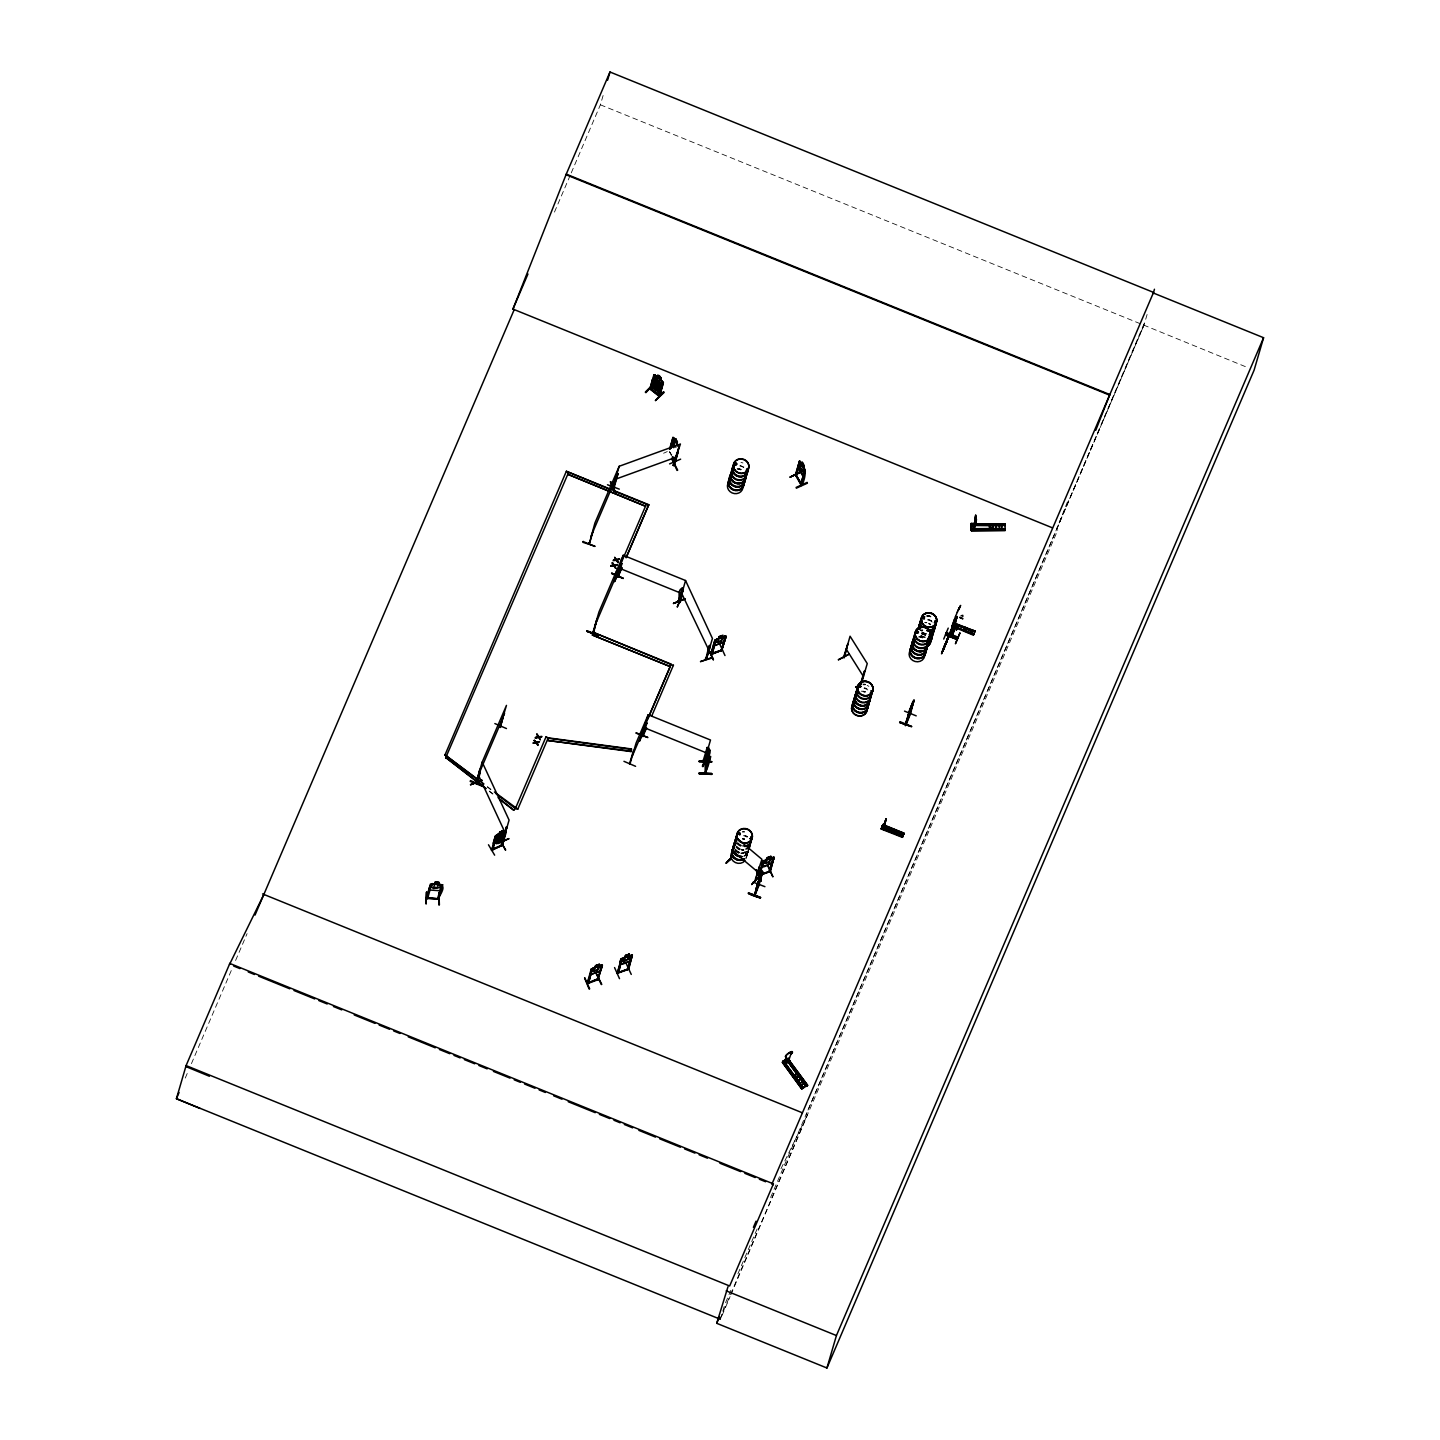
<?xml version="1.0" encoding="UTF-8"?>
<svg xmlns="http://www.w3.org/2000/svg" width="1440" height="1440" viewBox="0 0 1440 1440"><rect width="100%" height="100%" fill="white"/><g stroke="black" fill="none" stroke-linecap="round" stroke-linejoin="round"><path stroke-width="0.75" stroke-dasharray="5 3.75" d="M571.248 172.89L600.39 104.796L603.396 94.536M669.456 451.674L671.4 455.58M746.01 858.852L746.82 856.062A7.866 7.2 16.3 0 0 746.712 850.5M747 855.45L747.864 852.48M724.194 1306.422L720.432 1319.31L730.098 1296.594M1100.16 427.608L1143.954 325.206M1147.104 314.478L1143.882 325.476L1101.906 423.522M739.098 468.81L741.114 469.35L736.974 468.9M744.534 839.196L744.534 839.16A7.866 7.2 16.3 0 0 742.5 838.746M918.792 636.948A7.884 7.218 16.3 0 1 922.824 637.542L920.79 637.056M730.584 1294.362L1057.788 530.01L1056.51 529.488L1067.958 500.544M922.788 637.632L922.806 637.596A7.848 7.2 16.3 0 0 920.79 637.146M730.98 1294.524L807.426 1114.848L806.148 1114.326L1099.368 429.39M1056.51 529.488L1145.052 321.426M554.472 212.094L570.366 174.942M185.256 1078.074L187.902 1071.882M191.43 1063.638L232.056 968.724M235.602 960.462L247.086 933.642M725.562 1302.678L730.854 1290.294M737.928 1273.77L758.25 1226.304M770.616 1197.414L1099.278 429.678M719.982 1319.13L729.702 1296.432M780.966 1168.812L807.426 1114.848M746.91 854.064L748.134 852.264M745.524 855.342L747.108 853.938M746.658 851.868L742.824 853.344A7.848 7.2 16.3 0 0 747.846 850.788M746.622 852.012L742.842 853.38M745.65 855.288L743.796 856.224A7.974 7.308 16.3 0 0 748.53 850.482M663.606 453.24L667.278 451.566M924.822 622.674L926.91 622.728A7.83 7.182 16.3 0 0 924.894 622.728M920.772 630L922.842 630.036M742.482 831.582L744.57 831.636M742.878 853.218L740.79 853.164A7.866 7.2 16.3 0 0 746.55 851.796M927.864 619.452L931.698 621A7.974 7.308 16.3 0 0 927.864 619.47A7.866 7.2 16.3 0 1 931.68 620.892M925.938 633.492L921.834 632.88A7.83 7.182 16.3 0 1 925.902 633.528M923.112 636.858L925.146 637.416M920.844 636.912L922.86 637.452M865.26 691.758L863.226 691.218A7.884 7.218 16.3 0 1 865.206 691.848L863.19 691.362A7.866 7.2 16.3 0 1 865.17 691.974L865.206 691.902A7.848 7.2 16.3 0 0 861.21 691.2M745.524 835.776L747.342 836.784L743.526 835.218A7.866 7.2 16.3 0 1 747.342 836.658M600.39 104.796L1141.434 324.18M1143.522 325.026L1247.85 367.632M743.886 467.082L740.052 465.516A7.848 7.2 16.3 0 1 743.868 466.974M928.926 623.268L930.708 624.438A7.83 7.182 16.3 0 0 928.89 623.304M925.632 635.184L921.798 633.618A7.866 7.2 16.3 0 1 925.614 635.058M921.294 635.85L923.076 637.002A7.83 7.182 16.3 0 1 919.836 634.698M741.6 849.258L743.418 850.266M487.422 786.636L490.932 789.318M487.314 787.05L490.806 789.732M489.42 791.046L492.912 793.728M489.312 791.442L492.804 794.124M744.93 851.67L746.64 857.214A7.866 7.2 16.3 0 0 744.786 851.832M671.886 455.058L669.654 451.962L671.778 455.4M746.028 857.088A7.866 7.2 16.3 0 0 747.45 851.76L747.486 853.704M739.926 466.038A7.848 7.2 16.3 0 1 743.688 467.568M741.024 469.584A7.848 7.2 16.3 0 0 737.01 468.99A7.848 7.2 16.3 0 1 741.096 469.386M740.97 462.456A7.848 7.2 16.3 0 1 742.95 462.996M738.954 469.368A7.848 7.2 16.3 0 1 740.934 469.908A7.884 7.218 16.3 0 0 739.008 469.17M743.724 850.122A7.866 7.2 16.3 0 1 741.672 850.068M743.382 835.722A7.866 7.2 16.3 0 1 747.162 837.252M746.604 851.562A7.848 7.2 16.3 0 1 738.882 852.318M742.392 832.104A7.866 7.2 16.3 0 1 744.444 832.14M743.886 849.528A7.866 7.2 16.3 0 1 741.852 849.474M741.51 849.474A7.866 7.2 16.3 0 1 743.31 850.464M742.41 839.07A7.848 7.2 16.3 0 1 744.39 839.61M748.368 850.662A7.866 7.2 16.3 0 1 743.742 856.314M747.504 851.958A7.974 7.308 16.3 0 1 746.046 857.358M748.098 852.138A7.974 7.308 16.3 0 1 743.904 856.008M748.062 851.886A7.866 7.2 16.3 0 1 743.922 855.702M864.072 688.446A7.866 7.2 16.3 0 1 867.834 689.976M863.064 684.81A7.866 7.2 16.3 0 1 865.116 684.864M867.096 685.404A7.866 7.2 16.3 0 1 868.878 686.394M863.244 684.216A7.866 7.2 16.3 0 1 865.296 684.252M863.082 691.794A7.848 7.2 16.3 0 1 865.062 692.316M921.672 634.14A7.848 7.2 16.3 0 1 925.434 635.67M918.81 636.894A7.848 7.2 16.3 0 1 922.824 637.488M920.682 630.504A7.866 7.2 16.3 0 1 922.716 630.558M920.7 637.47A7.848 7.2 16.3 0 1 922.68 638.01M927.738 619.974A7.848 7.2 16.3 0 1 932.976 622.872M926.136 634.014A7.974 7.308 16.3 0 1 922.302 632.448M925.218 637.056A7.83 7.182 16.3 0 1 921.456 635.544M926.208 633.69A7.866 7.2 16.3 0 1 920.952 630.792M926.748 616.32A7.866 7.2 16.3 0 1 930.762 616.914M926.928 615.744A7.848 7.2 16.3 0 1 930.942 616.32M921.834 633.15A7.83 7.182 16.3 0 1 925.848 633.726M928.746 623.844A7.83 7.182 16.3 0 1 930.528 624.834M920.754 630.576A7.848 7.2 16.3 0 1 922.716 630.126M747.594 853.974L746.082 857.502A7.974 7.308 16.3 0 0 747.45 852.138L747.594 853.938M928.926 615.87L926.838 615.816A7.974 7.308 16.3 0 1 930.924 616.428L928.908 615.87M865.242 684.36L863.154 684.306L865.242 684.378M743.796 850.014L741.726 849.978L743.796 850.032M926.064 634.212L922.23 632.646A7.848 7.2 16.3 0 0 926.028 634.284M866.214 688.482L864.198 687.942A7.866 7.2 16.3 0 1 868.014 689.364L866.214 688.482M744.57 839.052L742.518 838.638A7.848 7.2 16.3 0 1 744.552 839.07"/><path stroke-width="1.5" d="M971.874 525.438L971.928 526.356L972.288 525.474M663.426 382.554L660.348 379.476L660.906 377.784C657.504 371.952 657.936 379.404 655.146 375.03L653.886 374.868L649.854 388.836L659.628 396.144L663.318 383.13C660.978 383.58 655.65 397.224 659.754 395.73M651.132 388.566C649.278 384.696 652.086 394.65 651.798 385.668M785.772 1059.678L785.538 1059.21M973.476 525.438L973.44 526.356L973.098 525.456L1002.816 525.798M971.478 525.456L971.568 526.374M426.51 892.152L426.096 904.05L426.474 892.152M426.51 898.524L426.492 897.48L427.644 898.524L426.258 898.434L430.47 883.98L442.674 884.916L438.588 884.124L439.056 882.396M429.084 888.372L430.146 890.01M430.038 890.046L439.686 890.712L441.432 889.2M430.182 885.456L431.334 885.132L430.182 885.456L426.51 898.578M431.964 883.62L434.736 883.854C433.782 880.506 441.306 881.712 438.732 883.944M438.588 883.998L440.478 884.664L439.614 887.652L433.35 888.516L431.658 887.094L432.54 884.124L434.628 883.674M437.4 899.19L441.342 885.816C447.336 886.86 434.466 903.024 438.804 898.416M437.544 898.326L437.49 898.722M442.674 884.79L438.642 898.83M439.038 893.016L439.326 904.95L439.11 893.034M438.822 904.878L439.092 893.25M441.342 885.816L442.458 886.302M699.174 773.874C737.982 774.918 672.858 771.822 711.72 774.432M699.174 773.28L711.792 773.55L699.246 773.028M975.186 524.754L1004.868 524.16L970.902 524.016L1004.94 523.836L1005.246 530.46L971.334 530.712L1005.246 530.442M974.538 524.52L974.7 523.386L971.262 523.422L971.028 525.924M971.352 530.226L971.226 528.696L1002.996 528.444M971.334 530.712L971.028 524.268M1004.868 524.16L975.15 523.98M1005.3 529.65L971.28 529.866L1005.282 529.812L1005.174 528.84M500.094 726.732L506.466 705.384L482.184 762.102L476.01 782.802L477.036 783.864L480.132 772.902M476.442 783.234L480.33 770.958C479.052 764.37 477.36 790.074 476.424 782.712M482.184 762.102L509.076 820.062L503.028 841.05L502.398 839.898L503.388 840.744M502.938 840.402L502.992 839.232M678.996 601.434L680.058 602.154M679.122 600.948L679.95 602.496L683.244 588.42C675.216 587.448 681.93 607.284 678.402 600.444M679.932 602.334L679.176 601.074M705.456 658.674C711.162 650.808 711.378 633.78 706.032 658.458M706.122 659.16L705.978 658.476M706.428 659.322L709.668 645.408M706.572 658.944L705.618 658.062M798.156 1075.284L797.292 1077.048M798.246 1075.626L797.652 1076.76M709.308 755.118L708.282 760.536L708.246 753.156M975.312 516.024L976.014 522.666L973.62 528.696L975.834 515.178M975.762 523.242L973.89 528.678L975.492 516.798M989.838 526.374L990.882 528.102L992.574 527.022M709.47 757.656L709.164 759.564L709.128 748.134L705.672 762.966M614.448 486.666L613.296 486.504M592.02 969.804L588.51 983.196L592.02 969.804L587.25 983.574L598.68 978.57M628.65 969.318L632.142 955.926L627.372 969.714L631.116 956.304M628.776 968.85L616.986 973.044L628.47 968.868L632.358 954.99L621.072 959.094L622.548 957.96M721.512 650.358L725.886 637.074L721.548 650.412M763.812 862.236C755.424 880.56 758.502 874.494 770.346 871.47M760.266 874.782L758.916 875.7L770.22 871.524L773.838 858.168L769.068 871.938L772.812 858.546M629.91 762.804L629.532 763.866L633.546 750.348M630.072 763.56L636.066 743.112L648.198 714.744L710.496 740.016L704.304 761.346L703.476 759.996M646.614 727.848L642.834 736.47L646.956 723.06C642.906 725.148 640.512 739.116 642.258 735.552M494.424 792L517.788 809.154L548.244 737.856L631.458 748.944L631.098 751.59L547.902 740.502L548.244 737.856L545.976 736.938L515.52 808.236L513.774 810.234L499.788 799.488M631.098 751.59L631.458 748.944M954.054 627.678L951.966 636.804L955.116 627.48L953.802 626.958L953.514 628.38M954.342 628.704L954.936 627.588L952.002 636.696M709.29 759.474L705.222 773.532L705.312 761.418M705.096 772.47C707.562 771.75 716.166 736.416 705.222 772.812M759.15 884.826L754.938 895.392L761.004 875.556M707.418 755.226L707.868 752.418M883.746 828.63L885.114 825.336L882.954 824.49L904.05 833.256L903.672 834.12L882.576 826.308L882.648 825.372L903.852 833.724M951.174 629.802L952.236 628.506L944.406 646.272L954.036 623.772L951.606 628.758M476.136 782.334C477.072 784.422 477.378 779.454 475.974 782.91M500.4 726.138L504.144 713.268L500.31 727.488L500.922 725.994M588.708 543.87L589.302 542.43M617.292 474.318L612.648 488.214L613.242 486.612M592.92 632.214L673.362 665.46M593.676 632.178L597.06 618.894L593.208 633.114L593.856 631.458M706.356 659.322L712.44 638.496L685.548 580.518L623.232 555.264L616.788 576.468M617.688 575.964L617.13 577.26L620.928 563.148L621.99 563.58L618.138 576.54M906.516 723.366C918.594 682.542 895.428 752.49 910.638 713.286M909.774 714.186L913.842 700.722L910.512 713.754M786.6 1058.238L782.316 1062.288L801.774 1088.964L803.556 1087.884L784.998 1062.648L786.114 1056.816A4.212 1.08 -36.1 0 1 786.798 1054.53A4.212 1.08 -36.1 0 1 791.64 1051.596A4.212 1.08 -36.1 0 1 790.974 1053.9L788.58 1060.794L785.16 1062.846L786.276 1057.032A4.212 1.08 -36.1 0 1 786.942 1054.728A4.212 1.08 -36.1 0 1 791.784 1051.812A4.212 1.08 -36.1 0 1 791.118 1054.098L790.974 1053.9M506.196 832.23L504.99 832.356L506.196 832.23L502.452 845.316L491.4 849.942L492.732 848.988M491.652 849.474L502.65 844.758L501.084 845.388L506.7 826.83L502.434 844.326M975.024 631.08L973.368 635.166L952.344 626.4L953.802 622.854L975.042 631.062L952.956 624.006M649.728 388.656L659.34 396.504L663.318 382.482L655.146 375.03M946.08 642.114L953.658 623.592M886.176 819.576L883.206 828.288L883.998 824.472M885.528 820.512L886.158 819.558L883.044 828.216L885.366 820.44M885.618 819.774L886.23 818.838L885.906 820.026M955.134 622.53L957.276 616.554M957.276 616.662L956.124 618.966M957.15 617.58L957.114 616.59M613.584 487.458L612.756 487.476M965.682 628.47L964.71 629.73L966.51 629.46M731.808 474.138L732.15 473.526A7.974 7.308 16.3 0 0 734.31 486.342A7.974 7.308 16.3 0 0 745.038 478.854M735.336 463.212L734.94 464.364M735.93 464.76L736.83 463.986M736.758 464.22L735.498 465.228L734.526 463.896M746.604 469.152L747.828 468.882M747.576 468.648L747.072 469.404M744.264 479.628L744.84 478.926A7.848 7.2 16.3 0 1 738.324 487.044A7.848 7.2 16.3 0 1 729.414 480.582M739.8 833.184L738.504 834.228M751.248 838.746L749.988 838.71M858.564 686.646L859.608 685.422L860.958 686.394M858.654 686.304L855.63 687.366L859.68 685.584M860.598 686.682L859.464 687.186L859.464 685.872M860.274 686.916L860.58 686.07M870.714 690.912L871.236 690.894M871.83 691.596L871.974 691.29A7.866 7.2 16.3 0 1 861.408 698.67A7.866 7.2 16.3 0 1 859.356 686.16M916.416 632.88L916.326 631.728M917.1 632.844L916.722 631.548M929.178 634.536A7.848 7.2 16.3 0 1 925.794 643.644A7.848 7.2 16.3 0 1 915.552 640.854A7.848 7.2 16.3 0 1 917.154 631.26L917.658 632.862M922.32 618.444L922.95 617.238M922.32 617.814L923.148 617.13A7.848 7.2 16.3 0 0 922.014 627.21M922.788 617.598L924.282 618.192M933.66 631.584A7.83 7.182 16.3 0 1 929.052 637.2L929.43 636.516M928.908 637.056L929.322 636.75A7.83 7.182 16.3 0 0 933.768 629.172M935.37 622.206L934.272 622.764M935.154 622.458L935.37 623.124M932.508 632.538L932.526 633.312M773.118 1184.796L773.388 1183.86L229.824 963.45L186.102 1065.582L176.418 1098.702L199.998 1108.44M229.824 963.45L229.554 964.386L263.862 894.438M255.024 915.066L514.224 309.6L512.946 309.078L566.262 174.132L609.984 72L1153.548 292.41L771.84 1184.292M607.59 80.19L609.984 72M480.312 781.686L444.96 754.866L483.93 783.954M485.82 788.76L445.734 757.494L485.928 788.364M431.334 885.132L427.608 898.596L426.654 898.11M434.628 883.8L435.096 882.072M470.466 780.552L482.058 785.538M482.022 780.39L470.466 784.764L481.932 780.516M470.574 784.62L481.698 780.066M626.13 557.784L648.792 504.702L566.352 471.276L609.498 489.24M494.856 723.564L506.466 728.55M568.512 472.608L445.626 757.908M488.484 844.776L494.64 855.162M499.68 832.212L503.244 830.484L495.396 835.992L493.2 843.138L503.928 837.954L502.542 839.214M495.576 836.064L491.598 850.41L496.278 836.55L492.3 849.474M496.278 836.55L492.822 849.906M583.2 541.44L582.876 542.304L594.9 546.138M496.746 841.878L496.206 843.696L499.788 841.968L502.974 835.992L498.222 837.198L495.18 842.31L496.818 841.986L494.244 843.264M499.212 833.814L499.716 832.104M497.016 843.03L499.158 841.986M500.22 832.068L502.38 831.042M497.502 843.102L509.04 838.602L497.772 843.66M502.506 839.142L496.278 843.462M502.65 832.194L503.19 830.376L502.794 832.086M674.424 465.444L678.114 451.926L673.164 465.336L674.622 465.228L673.164 465.336L680.418 444.024L619.2 466.272L594.918 522.99L589.32 543.654M593.424 530.082L589.338 543.924M506.7 826.83L501.552 845.694M607.482 484.776L619.308 489.132M538.272 744.606L536.796 742.734L537.948 745.398L536.166 742.86L533.052 743.256M535.788 742.284L533.304 742.698L535.752 742.41L534.294 740.358L535.752 742.41M513.774 810.234L498.168 797.742M538.524 737.334L535.374 737.874L538.524 737.334L540.324 739.872L539.154 737.208L541.566 736.92L539.154 737.208M535.68 737.19L538.164 736.758L535.374 737.874M614.808 491.058L610.524 481.716M538.758 736.758L536.94 734.202L538.758 736.758L541.818 736.38M536.76 742.86L539.496 741.762L536.436 742.14M499.392 839.52L505.638 849.888M517.788 809.154L515.268 808.506L496.044 793.746M612.648 488.214L619.2 466.272M614.124 486.27L614.232 487.296L617.922 473.778L613.044 488.376L613.692 486.72M617.922 473.778L613.206 487.602M615.672 492.534L610.56 481.698M652.104 385.164L645.318 392.274L651.24 386.712M645.858 392.706L651.312 386.748M545.976 736.938L548.136 738.252L631.332 749.34M658.854 392.814L651.492 386.676L652.338 379.908L655.632 381.942M651.186 388.836L659.52 396.126L650.448 387.9M547.902 740.502L631.224 751.176M652.878 381.96C655.164 380.556 653.688 373.392 654.516 376.398M651.114 388.44L650.7 388.872M657.666 388.656L657.108 390.348L653.958 387.756L653.22 384.282M660.186 386.298L656.046 381.312L654.084 381.294L653.04 384.39L657.162 389.412L659.088 389.43L659.97 386.46L658.548 384.606L660.078 379.98L657.144 377.55L656.262 380.538L659.142 383.058L656.1 380.34L655.632 382.176L653.904 381.402M654.786 385.578L655.668 382.59M657.846 375.336L657.306 377.028L655.56 376.254L654.696 379.242L655.902 381.816M657.018 390.222L657.486 388.62L660.978 390.69L659.7 390.438M660.708 377.856L661.644 381.276L660.78 384.264L658.836 384.246M598.824 635.49L587.124 630.756M663.642 391.86L655.524 400.356M658.674 384.642L659.952 385.416L657.342 385.632L658.764 389.07L656.604 385.488L654.606 385.578L655.47 382.698L658.404 385.146L657.522 388.134L653.508 384.75L656.028 384.552L654.462 380.97L656.766 384.732L658.854 384.588L661.734 387.738L660.276 392.022L658.782 392.688L660.384 392.112M613.872 565.884L610.758 566.262L613.908 565.74L615.708 568.278L613.908 565.74M611.1 565.452C616.608 567.342 609.39 560.322 613.512 565.29L610.758 566.262M614.142 565.164L612.324 562.59L614.142 565.164L617.238 564.642L614.502 565.74L616.95 565.326M618.39 561.96L616.914 560.088L618.066 562.752L616.266 560.214L613.458 559.926C619.002 561.672 611.37 553.374 616.5 559.638L619.596 559.116L616.536 559.512M592.326 635.022L670.212 666.594L592.326 635.022L593.514 632.448L671.22 664.128L647.802 718.812M593.442 631.296L592.812 632.952L598.968 611.982L623.232 555.264M611.604 573.588L623.25 578.43L611.784 573.174M616.23 560.358L613.17 560.61M618.768 568.602C613.44 572.904 618.156 575.082 617.886 576.936M614.7 581.598L619.236 570.654M617.094 577.368L617.256 575.568M646.398 504.198L620.496 564.552M669.51 449.388L672.948 437.418L673.866 437.994M669.888 449.226L673.074 437.364M670.572 448.488L673.146 438.084L673.29 439.218M670.968 448.308L673.128 440.892M677.754 445.932L675.648 438.642L675.108 440.46L673.992 439.272L673.722 445.248M675.828 439.704L676.998 441.774M677.088 470.466L672.12 459.342L677.682 470.214M678.834 447.606L674.82 461.646L675.306 456.876M673.776 465.264L677.088 452.304M678.726 447.66L677.664 451.98M623.952 761.328L635.58 766.314M684.9 599.094L673.47 603.468L684.99 598.968M636.066 733.14L647.892 737.532L636.192 732.834M682.182 587.988L678.312 601.506L678.51 600.408M681.894 596.322L677.394 606.726M682.848 588.564L679.5 602.514L683.298 589.536L682.02 588.366M685.548 580.518L679.338 602.46M648.198 714.744L641.88 736.164L642.114 735.102L643.122 736.47L640.746 735.426L643.266 736.092M641.304 735.48L639.504 740.988M641.952 736.11L645.48 722.484M591.21 969.102L587.286 983.07M602.316 965.214L598.788 965.826L600.372 965.772L597.24 970.722L592.218 971.406L595.602 965.61L599.256 964.242L598.698 966.042M584.586 977.922L589.104 989.01M596.142 965.646L598.41 964.818M601.794 984.402L596.25 973.494L601.326 984.564M599.31 964.35L598.788 965.826M601.362 966.852C603.216 962.244 596.916 984.042 597.546 978.93M601.182 966.474L597.708 979.848M587.196 983.16L598.518 978.57M601.074 969.48L602.442 965.16L601.29 964.98M597.852 979.38L602.226 966.096M700.56 661.428L712.188 658.026M619.506 978.66L614.556 967.572M621.126 958.95C616.212 967.212 625.032 963.63 629.496 961.29L631.116 959.274L629.406 961.254L620.694 964.296L619.884 963.198M621.198 959.058L617.166 973.422L628.506 969.354M617.436 973.386C626.094 941.904 618.678 972.936 618.408 972.108M710.874 654.084L714.87 640.08L726.102 636.138L721.944 650.034L711.342 654.12M712.206 653.67L715.86 641.16L714.654 641.16L710.91 654.552L711.054 653.508L721.134 650.268M618.3 973.044L621.954 959.634M715.68 640.782L711.972 654.246M711.9 657.432L700.524 661.716M629.046 954.162L628.632 955.89L630.306 955.62L629.424 958.59L623.646 961.83L622.152 961.236L625.518 955.44L629.226 954.198L625.41 955.44M725.022 635.868L722.376 637.02L722.916 635.202L719.154 636.57L718.74 638.298L719.262 636.588M626.076 955.476L628.326 954.666M713.34 659.592L681.75 593.514L619.434 568.242L595.17 624.96M713.43 659.538L708.3 648.72L713.196 659.826M626.202 963.54L631.26 974.412M629.172 954.072L628.704 955.674M719.928 644.49L724.986 655.542M627.516 968.67L628.614 968.4M630.99 959.31L632.304 954.864M721.116 650.862L724.86 637.452M699.138 761.508L711.738 761.886L699.192 761.328M707.148 747.486L708.192 747.9L707.148 747.486L703.188 760.842M706.68 755.784L702.864 766.71L706.86 755.82M709.416 751.554L709.902 749.79L709.452 755.19M801.198 471.852L790.074 477.126L801.126 472.122M709.686 753.156L709.128 750.186M795.924 474.066L795.366 474.876L799.578 460.944L801.702 463.806L800.496 462.852L800.226 468.828L803.394 472.5L804.024 465.606M795.618 474.48L796.446 475.704L798.552 468.18M795.942 475.758L799.65 461.664L799.812 462.798M801.63 464.04C801.594 457.398 806.688 472.446 802.17 462.222M796.122 487.44L807.138 482.382M804.528 471.186L800.694 484.326L804.924 471.006M805.356 471.186C794.16 501.66 809.946 475.11 803.52 467.316M796.086 475.38L801.72 485.046L795.852 474.66L799.47 460.998L800.262 461.628M732.762 855.882L726.282 862.902M755.244 879.624L761.922 859.302L736.578 837.972L730.494 859.536C740.196 825.894 728.73 864.288 731.034 858.708M760.5 897.696C751.842 896.418 737.73 888.12 760.59 897.408M751.662 884.592L759.888 875.862L751.734 884.322M756.252 870.03L761.292 880.884L756.108 870.048M753.138 882.144L764.91 886.662M759.186 866.826L755.532 880.542M762.822 861.174L761.508 865.602L762.336 866.718L771.174 863.514C776.286 858.528 764.658 868.68 762.39 866.52M762.876 861.282L759.132 875.61M759.69 874.836L763.632 861.876M756.594 887.85L757.44 884.07M758.448 881.136L754.452 895.248L758.844 884.142M759.852 877.626L754.722 894.222M759.15 879.39L760.842 874.908M761.508 875.016L757.044 886.086L761.166 874.332M761.994 872.082L761.328 873.81L761.886 872.568M758.322 885.582L762.444 871.38M762.912 871.794L758.844 885.654M770.256 857.988L771.984 857.844L768.852 862.776L763.83 863.46L767.214 857.682L770.778 856.512M767.772 857.718L770.022 856.89M770.31 858.114L770.868 856.296L767.16 857.79M770.454 858.006L770.922 856.422M769.068 871.938L770.184 870.678M772.686 861.534L774.054 857.214L772.956 857.16M770.202 871.578L773.838 858.168M772.776 876.726L767.808 865.584L772.884 876.636M838.386 659.898L849.204 654.102L838.44 659.61M843.516 657.396L847.764 644.112L844.308 657.594M843.93 657.792L850.068 636.228L867.258 663.588L861.282 683.982M855.702 687.096L859.302 685.26M860.616 683.712L864.27 671.202M860.922 684.162L864.648 671.004M783.756 1061.334L782.982 1061.892L802.206 1088.532L783.018 1061.01L803.466 1087.956M785.196 1064.142L789.876 1061.46L788.166 1057.914M789.534 1061.532L790.128 1060.614M1153.368 293.022L1263.582 337.716L1254.096 370.17L826.938 1368L716.724 1323.306L727.974 1286.748M795.24 1078.704L800.316 1075.788M899.982 721.674L911.664 726.408M904.536 711.126L916.218 715.86M798.948 1083.834L804.042 1080.9M908.37 714.564L909.54 710.136M800.262 1085.634L805.356 1082.7M911.034 706.644L910.17 709.614L912.438 703.386M911.286 706.23L911.97 704.178M910.656 708.714L910.386 709.65M911.178 707.652L913.176 701.64M909.594 714.78L914.112 699.822L909.504 710.226M802.242 1088.352L807.246 1085.544M902.88 836.118L902.502 837L881.604 827.784L902.862 836.154L902.376 837.342L881.172 829.026L882.846 824.922L904.032 833.274L903.546 834.462L882.108 825.93L903.744 833.958M882.324 826.398L881.856 827.262L882.774 825.3M882.054 827.334L882.954 824.49M971.262 523.422L971.262 529.578M884.286 824.166L885.42 820.818M886.086 818.802L885.996 819.504M972.018 526.482L971.298 527.904L971.91 524.7M971.586 528.786L1005.174 529.272M974.7 523.386L974.826 529.434M943.722 639.072L948.222 628.11M957.402 638.982L945.756 634.086L957.492 638.694M946.188 633.15L957.906 637.794L946.26 632.952M942.588 650.646L941.544 653.85L949.824 633.636L942.714 651.438L943.722 647.586M942.714 651.438L943.092 650.178M943.47 648.972L948.51 636.552L943.794 647.73L944.37 645.876M946.26 642.456L946.692 640.962M952.992 625.644L953.568 622.062M951.264 629.82L952.29 628.578M955.872 623.862L953.982 622.278L951.948 629.19L953.604 624.276M892.728 832.986L894.168 829.53M953.802 626.958L951.156 636.498L954.018 627.192L953.568 628.272M955.476 621.468L956.34 618.858M954.306 627.156L954.126 628.47M954.504 627.444L954.756 626.418M894.852 833.94L896.328 830.376M956.16 630L957.474 626.616M896.796 834.588L898.236 831.132M989.226 524.106L989.622 529.758M898.938 835.434L900.378 831.978M955.44 643.716L959.994 632.79L955.584 643.482M900.342 836.118L901.854 832.428M963.738 630.774L965.214 627.21M995.724 524.07L996.12 529.722M965.898 631.62L967.338 628.164M999.162 524.034L999.558 529.686M967.77 632.484L969.282 628.812M1001.448 524.016L1001.862 529.668M969.948 633.222L971.406 629.766M971.352 633.906L972.828 630.342M1004.814 523.854L1004.922 525.654M1095.75 430.29L1109.826 394.56L566.262 174.132M826.938 1368L836.424 1335.546L1263.582 337.716M1153.206 293.544L1154.448 289.242M954.99 622.476L954.234 626.076L956.538 618.3M721.386 650.826L722.07 649.512M759.924 875.322L759.924 874.35M953.496 624.042L974.772 631.728L953.136 623.736M757.53 884.232L761.4 873.63M762.354 871.236L756.144 888.462M748.746 893.124L760.536 897.588M911.934 706.77L908.298 714.906L912.852 704.106M730.908 859.194L726.21 863.172M594.792 546.444L583.164 541.548M757.908 883.638L758.988 880.596M759.042 880.938L758.286 882.36M953.424 623.484L953.64 623.25M953.622 621.576L955.62 616.5M954.81 618.588L951.894 626.31L952.884 625.068M944.136 646.686L942.012 652.248M881.46 828.324L881.19 828.99M973.89 633.906L973.494 634.86M748.548 893.61L760.32 898.128M911.196 706.104L905.544 724.23L910.242 713.124M955.422 616.806L957.456 611.766M957.186 639.522L945.468 634.842L957.168 639.558M973.89 633.942L952.506 625.842L973.692 634.392M974.556 632.25L975.042 631.062M946.026 643.266L947.88 638.172L946.926 640.17M470.142 781.38L481.842 786.078M586.926 631.26L598.644 635.886M758.304 881.496L761.724 873.27M756.558 887.958L757.458 885.33M759.924 878.58L758.772 882.036L762.318 871.344M945.216 645.138L943.524 649.53L945.468 644.652M945.666 643.968L947.592 639.162M761.85 872.028L760.572 875.61M899.676 722.484L911.592 726.678L899.658 722.538M629.802 762.894L629.514 763.74M630.324 763.11L629.964 763.974L630.324 762.966M953.982 622.278L956.124 623.124M953.064 625.14L953.802 623.106M954.054 626.004L955.044 623.628M954.486 627.264L955.962 623.7M902.484 836.964L903.96 833.418M953.802 628.344L954.45 626.616M955.116 627.48L954.576 628.794L953.37 628.056M956.484 630.126L957.798 626.742M504.162 714.402L504.558 713.43M499.95 727.218L500.544 725.67M588.816 543.852L589.212 542.898M597.06 620.028L597.456 619.056M614.052 581.346L617.094 574.218M592.848 632.844L593.406 631.404L593.37 632.916M614.538 581.508L619.02 570.834M621.99 563.58L620.784 563.526M618.462 576.126L616.824 576.738M623.25 578.43L611.766 573.192M679.392 601.38L678.366 600.876L679.284 601.758M677.25 606.96L681.858 596.052M639.648 741.096L644.22 730.152M646.956 723.06L645.732 723.006M706.842 755.568L702.342 766.206M957.312 612.288L958.374 609.588M527.958 273.996L512.892 309.222L514.17 309.726M179.064 1092.528L176.418 1098.702L719.982 1319.13M444.852 755.262L566.352 471.276M479.25 773.046L502.668 718.362M591.12 535.968L615.402 479.25L676.62 457.02M534.258 740.502L536.382 742.284M536.94 734.202L538.11 736.884M615.708 568.278L614.556 565.614M619.596 559.116L616.878 560.232M621.9 567.504L618.444 575.604L616.158 574.686M626.238 557.37L648.792 504.702M618.372 575.982L621.792 567.9M640.746 735.426L643.356 729.36M645.084 725.292L670.23 666.558M632.268 756.09L644.4 727.74L706.716 752.994M651.69 716.094L673.488 665.046M913.122 701.082L911.628 704.574M913.842 701.856L914.256 700.884M753.408 1227.33L756.054 1221.174M773.388 1183.86L729.666 1285.992L186.102 1065.582M716.724 1323.306L719.37 1317.114M675.252 461.322L674.172 460.746M796.086 474.138L796.014 475.776M757.026 886.608L757.584 885.384M958.086 610.47L959.166 607.824M958.752 609.012L960.624 605.412L958.824 609.714L959.238 608.004M881.316 828.648L902.682 836.604M894.186 830.736L893.7 831.942M734.49 463.644L735.318 463.464A7.974 7.308 16.3 0 0 736.362 475.686A7.974 7.308 16.3 0 0 748.062 470.574M739.926 833.976L739.008 834.498M740.07 834.516L739.764 832.932L738.324 832.896M860.418 686.79L860.49 686.448M922.788 617.382L923.382 618.66M924.408 618.75L924.264 617.598M918.018 632.484L918.072 631.584M438.894 898.884L426.438 898.002M618.192 576.558L617.31 576.072M496.098 836.838L494.514 838.962L496.17 836.856L504.486 832.788L505.26 833.778M494.208 840.384L494.964 841.392L504.954 835.218M599.508 971.334L590.67 974.538L599.508 971.334L601.182 969.426M953.874 627.3L954.864 627.786M610.416 481.95L614.142 491.22M651.438 383.004L654.642 386.1L653.958 387.756M662.148 386.496L661.734 384.012L654.336 377.928L652.698 378.72M656.1 383.976L653.238 381.438M660.816 377.874L657.666 375.282M663.318 383.13L662.166 382.716M660.546 387.63L662.076 386.928M655.578 400.428L663.624 391.824M655.452 400.626L664.056 392.526M652.338 379.908L653.526 380.25M653.418 380.25L661.734 387.738M650.988 384.282L651.582 386.586M656.1 380.34L659.142 383.058M726.156 863.1L731.718 857.25M498.33 839.034L495.558 841.932L498.924 839.052L501.588 838.98L499.806 838.314M438.768 898.83L427.536 897.516M893.988 830.844L894.222 832.41L895.284 831.024M642.168 735.624L643.14 735.984L642.042 735.624M787.734 1061.55L805.878 1086.444L807.678 1085.364L788.112 1058.778M913.698 641.52L913.428 643.086M738.108 833.094L739.404 833.04M739.836 834.714L739.98 833.562M750.816 838.728L750.006 838.494M786.546 1060.488L786.42 1059.3M786.222 1058.994L786.564 1059.498M496.926 834.948L495.396 835.992M992.25 527.616L990.27 527.634M782.388 1062.27L801.774 1088.964M805.932 1086.426L787.842 1061.478M806.256 1086.138L788.4 1061.154M806.598 1086.03L788.184 1061.118M806.94 1085.832L788.436 1060.578L784.998 1062.648M807.642 1085.4L787.896 1058.724M703.224 760.41L704.34 760.878M499.248 833.688L496.422 838.062L501.174 836.874L504.216 831.762L502.578 832.086L506.196 830.934L496.818 834.804M714.816 640.224L718.848 638.298M595.08 967.32L591.084 969.138M764.298 860.31L762.768 861.318L774.054 857.214M674.406 465.372L673.524 465.696M588.186 982.242L587.376 983.106M598.518 979.56L587.52 983.556M617.022 972.936L618.012 972.612M718.794 638.19L716.76 639.396L715.878 642.384L720.918 641.7L724.032 636.75L722.304 636.912M707.436 764.136L707.4 755.172L708.048 763.722M722.448 650.052L711.18 654.534M922.68 617.112L924.39 617.364M922.338 618.084L924.156 618.822M918.09 633.006L916.344 632.538M859.068 685.62L859.464 685.62A7.866 7.2 16.3 0 0 861.588 698.058A7.866 7.2 16.3 0 0 872.154 690.678M860.49 687.312L858.744 686.844M739.8 834.606L737.982 833.868M495.504 837.378L496.494 836.91M505.494 850.176L499.878 839.484M642.942 736.434L641.952 736.038M652.806 378.81L654.39 378.036L661.644 384.102M660.474 387.504L662.166 386.838M675.072 440.298L673.74 437.94L678.276 445.968L677.124 443.682M677.484 442.134L675.648 438.642M674.91 461.07L674.802 459.954M669.6 463.896L680.634 459.162M800.244 461.52L804.906 469.494M798.21 465.282L802.908 476.028L804.168 475.56M798.354 467.928L802.908 476.028M800.838 471.564L790.074 477.126M796.338 488.178L807.39 483.174M617.076 474.534L618.102 474.156M677.268 452.682L678.294 452.304M674.406 464.4L673.65 465.21M684.666 598.644L673.47 603.468M507.168 827.802L506.304 826.974M714.834 641.538L715.86 641.16M725.022 637.83L726.066 637.452M714.384 645.642L723.168 642.312L724.806 640.296L723.096 642.276L714.384 645.642L713.556 644.508M711.306 654.048L721.206 650.52M772.974 858.906L774.018 858.546M760.068 874.476L770.04 871.146M595.548 965.718L599.166 964.458M592.632 968.202L601.416 965.016M591.156 970.56L592.2 970.182M621.09 960.39L622.116 960.012M631.296 956.682L632.322 956.304M491.778 850.374L502.506 845.172M965.178 628.614L966.474 629.316M894.168 830.826L895.266 831.114M735.732 464.814L735.012 464.418M796.338 1074.564L797.958 1075.122M797.328 1076.904L795.96 1076.616M975.564 515.178L976.464 519.876L975.492 523.242M971.298 523.872L974.736 523.836M975.204 524.88L1004.94 525.276L970.974 525.294M1004.958 525.132L970.974 525.132M1005.21 528.678L971.28 529.11M975.06 529.218L971.28 529.812M493.326 843.066L494.244 843.084M748.008 468.27A7.848 7.2 16.3 0 1 737.46 475.632A7.848 7.2 16.3 0 1 735.408 463.158L736.344 463.23M735.462 463.014L736.578 463.446M709.452 760.446L709.02 759.366M699.12 761.652L711.666 761.508M699.12 761.004L711.684 762.012M426.384 898.452L438.66 899.28M962.802 616.59L962.784 615.348L961.074 615.798M725.004 636.066L725.976 636.192M631.206 954.81L632.358 954.99M951.642 635.31L950.994 636.354L952.488 635.904M653.994 374.976L655.092 375.21M917.496 631.098L918.558 632.088M476.73 782.442L476.73 783.576M953.604 623.016L974.862 631.512M881.478 828.054L902.772 836.37M946.422 632.574L958.158 637.2M566.082 174.744L1109.646 395.154M512.946 309.078L1052.352 527.796M613.602 490.896L648.666 505.116M262.584 893.916L801.99 1112.652M233.712 966.078L239.94 968.598M248.256 971.964L254.484 974.502M258.642 976.176L289.8 988.83M293.958 990.504L314.73 998.928M318.888 1000.62L327.204 1003.986M333.432 1006.506L341.748 1009.89M354.222 1014.948L374.994 1023.372M379.152 1025.046L389.538 1029.258M393.696 1030.95L399.924 1033.47M408.24 1036.836L435.24 1047.798M439.398 1049.49L449.784 1053.702M453.942 1055.376L460.17 1057.914M464.328 1059.588L474.714 1063.8M478.872 1065.492L487.188 1068.858M493.416 1071.396L510.048 1078.128M514.206 1079.82L520.434 1082.34M524.592 1084.032L534.978 1088.244M539.136 1089.918L545.364 1092.456M553.68 1095.822L561.996 1099.188M568.224 1101.726L595.224 1112.67M599.382 1114.362L609.768 1118.574M613.926 1120.248L620.172 1122.786M624.312 1124.46L632.628 1127.844M638.856 1130.364L655.488 1137.096M659.646 1138.788L680.418 1147.212M684.576 1148.904L694.962 1153.116M699.12 1154.79L707.436 1158.174M719.892 1163.214L740.664 1171.638M744.822 1173.33L755.208 1177.542M759.366 1179.234L765.612 1181.754M726.21 1290.852L836.424 1335.546M185.832 1066.536L209.412 1076.256M705.744 761.436L705.708 773.388L705.672 762.156M732.78 850.95L758.124 872.28M923.976 617.256L922.968 617.472A7.974 7.308 16.3 0 0 921.798 627.66A7.866 7.2 16.3 0 1 924.786 616.77M856.062 697.608L856.008 695.826L855.828 697.392M801.09 485.064L795.366 474.876M504.396 832.878L505.134 833.85M494.262 840.204L495.072 841.284L503.316 837.234M502.902 841.014L502.632 839.61M713.628 644.346L714.492 645.552M590.724 974.664L589.896 973.548M783.018 1061.01L801.576 1086.516M846.288 649.206L863.46 676.566M796.176 475.542L801.846 484.308M676.782 444.204L674.964 440.982L674.082 443.97L675.9 447.192M673.794 447.534L671.832 441.648L673.668 447.588M672.804 456.696L674.658 459.972M672.426 456.876L675.144 461.358M672.318 457.218L674.766 461.538M709.272 645.552L709.722 646.524M756.252 869.796L761.292 880.884M584.694 977.706L589.68 988.83M478.386 775.08L505.278 833.04M661.554 384.102L662.04 386.424M653.328 381.456L652.734 379.044L653.238 381.546M971.604 524.7L971.604 527.886M746.226 470.61A7.848 7.2 16.3 0 1 742.824 479.718A7.848 7.2 16.3 0 1 732.582 476.928A7.848 7.2 16.3 0 1 734.184 467.334M745.974 475.236A7.848 7.2 16.3 0 1 736.398 482.94A7.848 7.2 16.3 0 1 731.97 471.438M746.388 469.998A7.848 7.2 16.3 0 1 743.004 479.124A7.848 7.2 16.3 0 1 732.762 476.334A7.848 7.2 16.3 0 1 734.364 466.74M747.882 470.754A7.848 7.2 16.3 0 1 736.362 475.794A7.848 7.2 16.3 0 1 735.246 463.752M731.898 471.654A7.848 7.2 16.3 0 0 737.334 483.372A7.848 7.2 16.3 0 0 745.344 473.616A7.884 7.218 16.3 0 1 737.298 483.534A7.884 7.218 16.3 0 1 731.844 471.762M743.796 482.652A7.848 7.2 16.3 0 1 733.248 490.032A7.848 7.2 16.3 0 1 731.214 477.54M742.356 483.822A7.848 7.2 16.3 0 1 734.346 493.578A7.848 7.2 16.3 0 1 728.91 481.86M745.02 478.476A7.848 7.2 16.3 0 1 734.472 485.856A7.848 7.2 16.3 0 1 732.42 473.364M744.048 482.256A7.974 7.308 16.3 0 1 733.32 489.744A7.974 7.308 16.3 0 1 731.25 477.054M743.976 482.058A7.848 7.2 16.3 0 1 735.408 489.96A7.848 7.2 16.3 0 1 728.982 479.862M729.972 478.242A7.848 7.2 16.3 0 1 731.376 476.946M729.378 478.692A7.848 7.2 16.3 0 1 730.836 475.272M745.236 473.94A7.848 7.2 16.3 0 1 737.244 483.696A7.848 7.2 16.3 0 1 731.808 471.978M750.258 842.148A7.866 7.2 16.3 0 1 747.432 848.772M739.692 849.528A7.866 7.2 16.3 0 1 736.434 847.17M735.372 845.496A7.866 7.2 16.3 0 1 736.236 838.332M738.882 852.318A7.848 7.2 16.3 0 1 735.624 849.96M734.562 848.286A7.848 7.2 16.3 0 1 735.426 841.14M749.466 846.828A7.848 7.2 16.3 0 1 748.98 848.646M750.744 836.712A7.866 7.2 16.3 0 1 744.768 846.54M740.736 845.946A7.866 7.2 16.3 0 1 737.478 843.588M736.416 841.914A7.866 7.2 16.3 0 1 738.684 833.436M751.482 837.954A7.866 7.2 16.3 0 1 742.896 845.892M740.916 845.352A7.866 7.2 16.3 0 1 737.658 842.994M736.596 841.32A7.866 7.2 16.3 0 1 737.46 834.138M750.438 841.536A7.866 7.2 16.3 0 1 745.848 849.078M739.872 848.934A7.866 7.2 16.3 0 1 736.614 846.576M735.552 844.902A7.866 7.2 16.3 0 1 736.398 837.72M738.81 852.534A7.866 7.2 16.3 0 1 735.552 850.176M733.932 846.666A7.866 7.2 16.3 0 1 735.354 841.338M749.394 845.154A7.866 7.2 16.3 0 1 748.944 848.862M744.966 860.688A7.866 7.2 16.3 0 1 733.248 861.12A7.866 7.2 16.3 0 1 733.77 850.248M744.444 858.978A7.866 7.2 16.3 0 1 733.248 848.538M741.78 856.746A7.866 7.2 16.3 0 1 735.696 843.66M741.852 856.638A7.974 7.308 16.3 0 1 735.696 843.354M747.918 846.684A7.974 7.308 16.3 0 1 748.494 848.556A7.974 7.308 16.3 0 0 747.972 846.504M741.906 856.458A7.974 7.308 16.3 0 1 735.75 843.174M739.908 856.098A7.866 7.2 16.3 0 1 734.472 844.362M747.936 846.324A7.866 7.2 16.3 0 1 748.494 848.178M744.624 858.672A7.974 7.308 16.3 0 1 733.266 848.088M744.57 858.852A7.974 7.308 16.3 0 1 733.212 848.268M742.86 859.284A7.866 7.2 16.3 0 1 733.428 847.944M738.72 852.858A7.848 7.2 16.3 0 1 735.462 850.482M733.842 846.99A7.848 7.2 16.3 0 1 735.264 841.662M749.268 845.478A7.848 7.2 16.3 0 1 748.836 849.186M870.372 693.018A7.866 7.2 16.3 0 1 862.344 702.792A7.866 7.2 16.3 0 1 856.908 691.038M870.552 692.406A7.866 7.2 16.3 0 1 862.524 702.18A7.866 7.2 16.3 0 1 857.088 690.444M870.048 697.896A7.866 7.2 16.3 0 1 860.454 705.618A7.866 7.2 16.3 0 1 856.008 694.08M867.384 703.224A7.866 7.2 16.3 0 1 863.982 712.35A7.866 7.2 16.3 0 1 853.722 709.56A7.866 7.2 16.3 0 1 855.324 699.948M867.114 707.868A7.848 7.2 16.3 0 1 856.566 715.248A7.848 7.2 16.3 0 1 854.532 702.756M869.184 700.884A7.866 7.2 16.3 0 1 860.598 708.822A7.866 7.2 16.3 0 1 854.154 698.688M855.144 697.068A7.866 7.2 16.3 0 1 856.548 695.772M867.6 702.792A7.974 7.308 16.3 0 1 864.144 712.044A7.974 7.308 16.3 0 1 853.74 709.218A7.974 7.308 16.3 0 1 855.378 699.48M869.04 703.386A7.866 7.2 16.3 0 1 857.502 708.426A7.866 7.2 16.3 0 1 856.386 696.366M869.22 701.082A7.974 7.308 16.3 0 1 858.51 708.57A7.974 7.308 16.3 0 1 856.422 695.898M867.564 702.63A7.866 7.2 16.3 0 1 859.536 712.404A7.866 7.2 16.3 0 1 854.1 700.65M869.958 698.184A7.848 7.2 16.3 0 1 860.382 705.888A7.848 7.2 16.3 0 1 855.936 694.386M867.078 708.066A7.866 7.2 16.3 0 1 857.484 715.788A7.866 7.2 16.3 0 1 853.038 704.268M927.954 638.712A7.848 7.2 16.3 0 1 919.962 648.468A7.848 7.2 16.3 0 1 914.526 636.75M913.698 639.54A7.848 7.2 16.3 0 0 917.154 650.718A7.848 7.2 16.3 0 0 927.756 645.246A7.884 7.218 16.3 0 1 917.136 650.826A7.884 7.218 16.3 0 1 913.662 639.594A7.848 7.2 16.3 0 0 918.072 651.258A7.848 7.2 16.3 0 0 927.648 643.554M929.592 636.966A7.866 7.2 16.3 0 1 919.026 644.364A7.866 7.2 16.3 0 1 916.974 631.854M928.152 638.1A7.866 7.2 16.3 0 1 920.124 647.874A7.866 7.2 16.3 0 1 914.688 636.138M924.966 648.918A7.848 7.2 16.3 0 1 921.582 658.026A7.848 7.2 16.3 0 1 911.34 655.254A7.848 7.2 16.3 0 1 912.942 645.66M924.678 653.76A7.866 7.2 16.3 0 1 915.084 661.482A7.866 7.2 16.3 0 1 910.638 649.944M926.766 646.578A7.848 7.2 16.3 0 1 918.198 654.498A7.848 7.2 16.3 0 1 911.772 644.382M912.762 642.762A7.848 7.2 16.3 0 1 914.166 641.466M925.2 648.486A7.974 7.308 16.3 0 1 921.744 657.738A7.974 7.308 16.3 0 1 911.34 654.912A7.974 7.308 16.3 0 1 912.978 645.174M926.658 649.062A7.866 7.2 16.3 0 1 915.102 654.12A7.866 7.2 16.3 0 1 913.986 642.06M926.82 646.776A7.974 7.308 16.3 0 1 916.11 654.264A7.974 7.308 16.3 0 1 914.04 641.592M925.164 648.306A7.866 7.2 16.3 0 1 917.154 658.08A7.866 7.2 16.3 0 1 911.7 646.344M927.558 643.878A7.848 7.2 16.3 0 1 917.982 651.582A7.848 7.2 16.3 0 1 913.554 640.08M935.1 620.946A7.866 7.2 16.3 0 1 927.072 630.72M934.596 626.364A7.848 7.2 16.3 0 1 930.024 633.888M919.17 627.876A7.848 7.2 16.3 0 1 920.592 622.566M918.324 628.794A7.83 7.182 16.3 0 1 919.782 625.374M935.82 622.188A7.848 7.2 16.3 0 1 927.252 630.108M934.794 625.77A7.866 7.2 16.3 0 1 930.204 633.312M919.89 629.136A7.866 7.2 16.3 0 1 922.176 620.658M935.244 620.694A7.974 7.308 16.3 0 1 927.126 630.612M934.776 626.148A7.974 7.308 16.3 0 1 930.132 633.798M919.692 629.55A7.974 7.308 16.3 0 1 920.556 622.278M932.112 631.152A7.866 7.2 16.3 0 1 928.098 640.53M918.648 629.19A7.866 7.2 16.3 0 1 920.052 627.876M932.274 630.558A7.848 7.2 16.3 0 1 928.26 639.918M918.828 628.596A7.848 7.2 16.3 0 1 920.232 627.282M918.162 629.316A7.83 7.182 16.3 0 1 919.638 625.896M931.806 635.976A7.866 7.2 16.3 0 1 927.216 643.518M931.788 636.354A7.974 7.308 16.3 0 1 928.926 643.086M930.78 639.378A7.83 7.182 16.3 0 1 926.208 646.884M930.726 639.576A7.83 7.182 16.3 0 1 926.154 647.082M931.608 636.588A7.848 7.2 16.3 0 1 928.782 643.194M947.088 641.034L944.1 647.478L947.088 641.052M434.592 884.268L433.71 887.238L437.562 887.508L438.426 884.52L434.592 884.268M435.816 882.45L438.282 882.612L435.816 882.45M567.738 474.264L645.516 506.25L567.738 474.264M497.844 838.476L496.962 841.446L500.31 839.844L501.174 836.856L497.844 838.476M499.086 834.228L498.222 837.216L501.552 835.596L502.434 832.626L499.086 834.228M656.55 381.276L658.26 383.382L656.55 381.276M658.206 376.128L659.952 378.216L658.206 376.128M594.972 967.734L594.108 970.722L597.618 969.444L598.5 966.456L594.972 967.734M624.906 957.582L624.024 960.552L627.552 959.274L628.416 956.304L624.906 957.582M718.65 638.712L717.768 641.7L721.278 640.422L722.16 637.434L718.65 638.712M719.82 636.624L722.07 635.796L719.82 636.624M709.128 752.094L708.264 758.628L709.128 752.094M801.468 464.562L800.604 467.55L802.422 470.772L803.286 467.784L801.468 464.562M802.332 463.284L803.358 465.876L802.332 463.284M766.584 859.806L765.72 862.776L769.23 861.516L770.112 858.528L766.584 859.806M793.26 1076.004L798.408 1072.908L793.26 1076.004M796.968 1081.116L802.116 1078.02L796.968 1081.116M992.718 523.926L993.006 529.902L992.718 523.926M598.86 635.382L586.908 631.278L598.86 635.382M480.276 769.014L480.276 770.148L480.276 769.014M949.698 633.582L948.384 636.516L949.824 633.636M959.868 617.436L962.712 618.732L959.868 617.436M735.084 470.268A7.848 7.2 16.3 0 0 748.44 468.954A7.848 7.2 16.3 0 0 739.998 458.802A7.848 7.2 16.3 0 0 735.084 470.268M734.994 470.574A7.848 7.2 16.3 0 0 748.35 469.278A7.848 7.2 16.3 0 0 739.908 459.108A7.848 7.2 16.3 0 0 734.994 470.574M738.54 839.97A7.866 7.2 16.3 0 0 751.932 838.674A7.866 7.2 16.3 0 0 743.454 828.486A7.866 7.2 16.3 0 0 738.54 839.97M738.45 840.276A7.848 7.2 16.3 0 0 751.824 838.962A7.848 7.2 16.3 0 0 743.364 828.81A7.848 7.2 16.3 0 0 738.45 840.276M859.194 692.712A7.866 7.2 16.3 0 0 872.586 691.398A7.866 7.2 16.3 0 0 864.126 681.228A7.866 7.2 16.3 0 0 859.194 692.712M859.122 693A7.848 7.2 16.3 0 0 872.496 691.686A7.848 7.2 16.3 0 0 864.036 681.534A7.848 7.2 16.3 0 0 859.122 693M859.158 692.82A7.884 7.218 16.3 0 0 872.568 691.506A7.884 7.218 16.3 0 0 864.09 681.3A7.884 7.218 16.3 0 0 859.158 692.82M860.526 705.366A7.848 7.2 16.3 0 0 870.102 697.662A7.884 7.218 16.3 0 1 860.49 705.474A7.884 7.218 16.3 0 1 856.044 693.918A7.848 7.2 16.3 0 0 860.526 705.366M916.83 638.37A7.83 7.182 16.3 0 0 930.168 637.056A7.83 7.182 16.3 0 0 921.726 626.922A7.83 7.182 16.3 0 0 916.83 638.37M916.758 638.676A7.83 7.182 16.3 0 0 930.078 637.362A7.83 7.182 16.3 0 0 921.654 627.228A7.83 7.182 16.3 0 0 916.758 638.676M916.758 638.514A7.884 7.218 16.3 0 0 930.186 637.2A7.884 7.218 16.3 0 0 921.69 627.012A7.884 7.218 16.3 0 0 916.758 638.514M922.914 624.186A7.83 7.182 16.3 0 0 936.234 622.89A7.83 7.182 16.3 0 0 927.81 612.756A7.83 7.182 16.3 0 0 922.914 624.186M922.824 624.51A7.83 7.182 16.3 0 0 936.144 623.196A7.83 7.182 16.3 0 0 927.72 613.062A7.83 7.182 16.3 0 0 922.824 624.51M922.842 624.33A7.884 7.218 16.3 0 0 936.252 623.016A7.884 7.218 16.3 0 0 927.756 612.828A7.884 7.218 16.3 0 0 922.842 624.33"/></g></svg>
